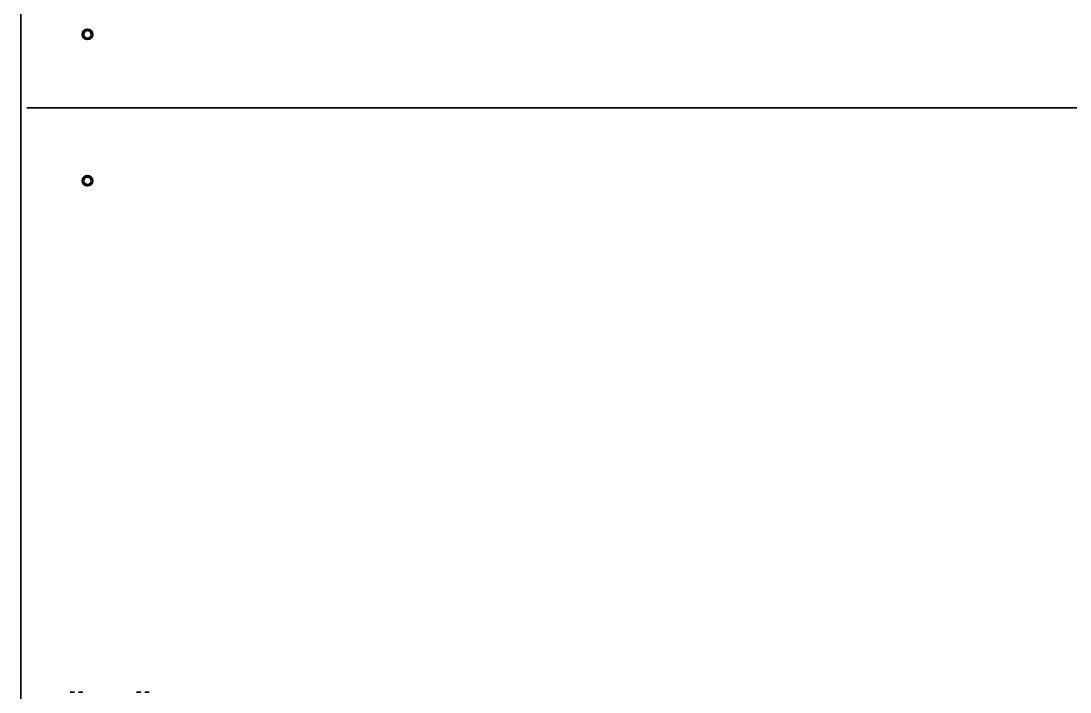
# Model space of a CAD drawing. Extents: x 53 to 4124, y 6244 to 10190.
# Drawn here: x 2212.8 to 2662.3, y 7122.2 to 7409.6 of the extents above; entities that cross this region are included whole.
import ezdxf

# ---------------------------------------------------------------- set-up
doc = ezdxf.new("R2010")
doc.units = 0
doc.header["$LTSCALE"] = 5
doc.layers.add('1', color=7, linetype='CONTINUOUS', true_color=0xffffff)

msp = doc.modelspace()

# ---------------------------------------------------------------- linework, layer by layer
at = {"layer": '1', "color": 7, "linetype": 'Continuous', "lineweight": 35}
for p, q in [((2212.78, 7027.54), (2212.78, 7688.06)), ((2215.28, 7372.4), (2275.07, 7372.4)), ((2275.07, 7372.4), (2215.28, 7372.4)), ((2275.08, 7372.4), (2903.48, 7372.4)), ((2903.48, 7372.4), (2275.08, 7372.4))]:
    msp.add_line(p, q, dxfattribs=at)
for centre, radius in [((2241.28, 7403.9), 2.25), ((2241.28, 7403.9), 1.6), ((2241.28, 7341.2), 2.25), ((2241.28, 7341.2), 1.6)]:
    msp.add_circle(centre, radius, dxfattribs=at)
for points in [[(2233.89, 7122.2), (2234.3, 7122.2), (2234.7, 7122.2), (2235.37, 7122.2), (2235.62, 7122.2), (2235.76, 7122.2)], [(2237.4, 7122.2), (2237.54, 7122.2), (2237.79, 7122.2), (2238.47, 7122.2), (2238.87, 7122.2), (2239.28, 7122.2)], [(2262.27, 7122.2), (2262.68, 7122.2), (2263.08, 7122.2), (2263.76, 7122.2), (2264.01, 7122.2), (2264.15, 7122.2)]]:
    msp.add_open_spline(points, degree=3, knots=[0, 0, 0, 0, 0.5, 0.5, 1, 1, 1, 1], dxfattribs=at)
msp.add_open_spline([(2265.79, 7122.2), (2266.07, 7122.2), (2266.83, 7122.2), (2267.66, 7122.2)], degree=3, dxfattribs=at)

doc.saveas('drawing.dxf')
